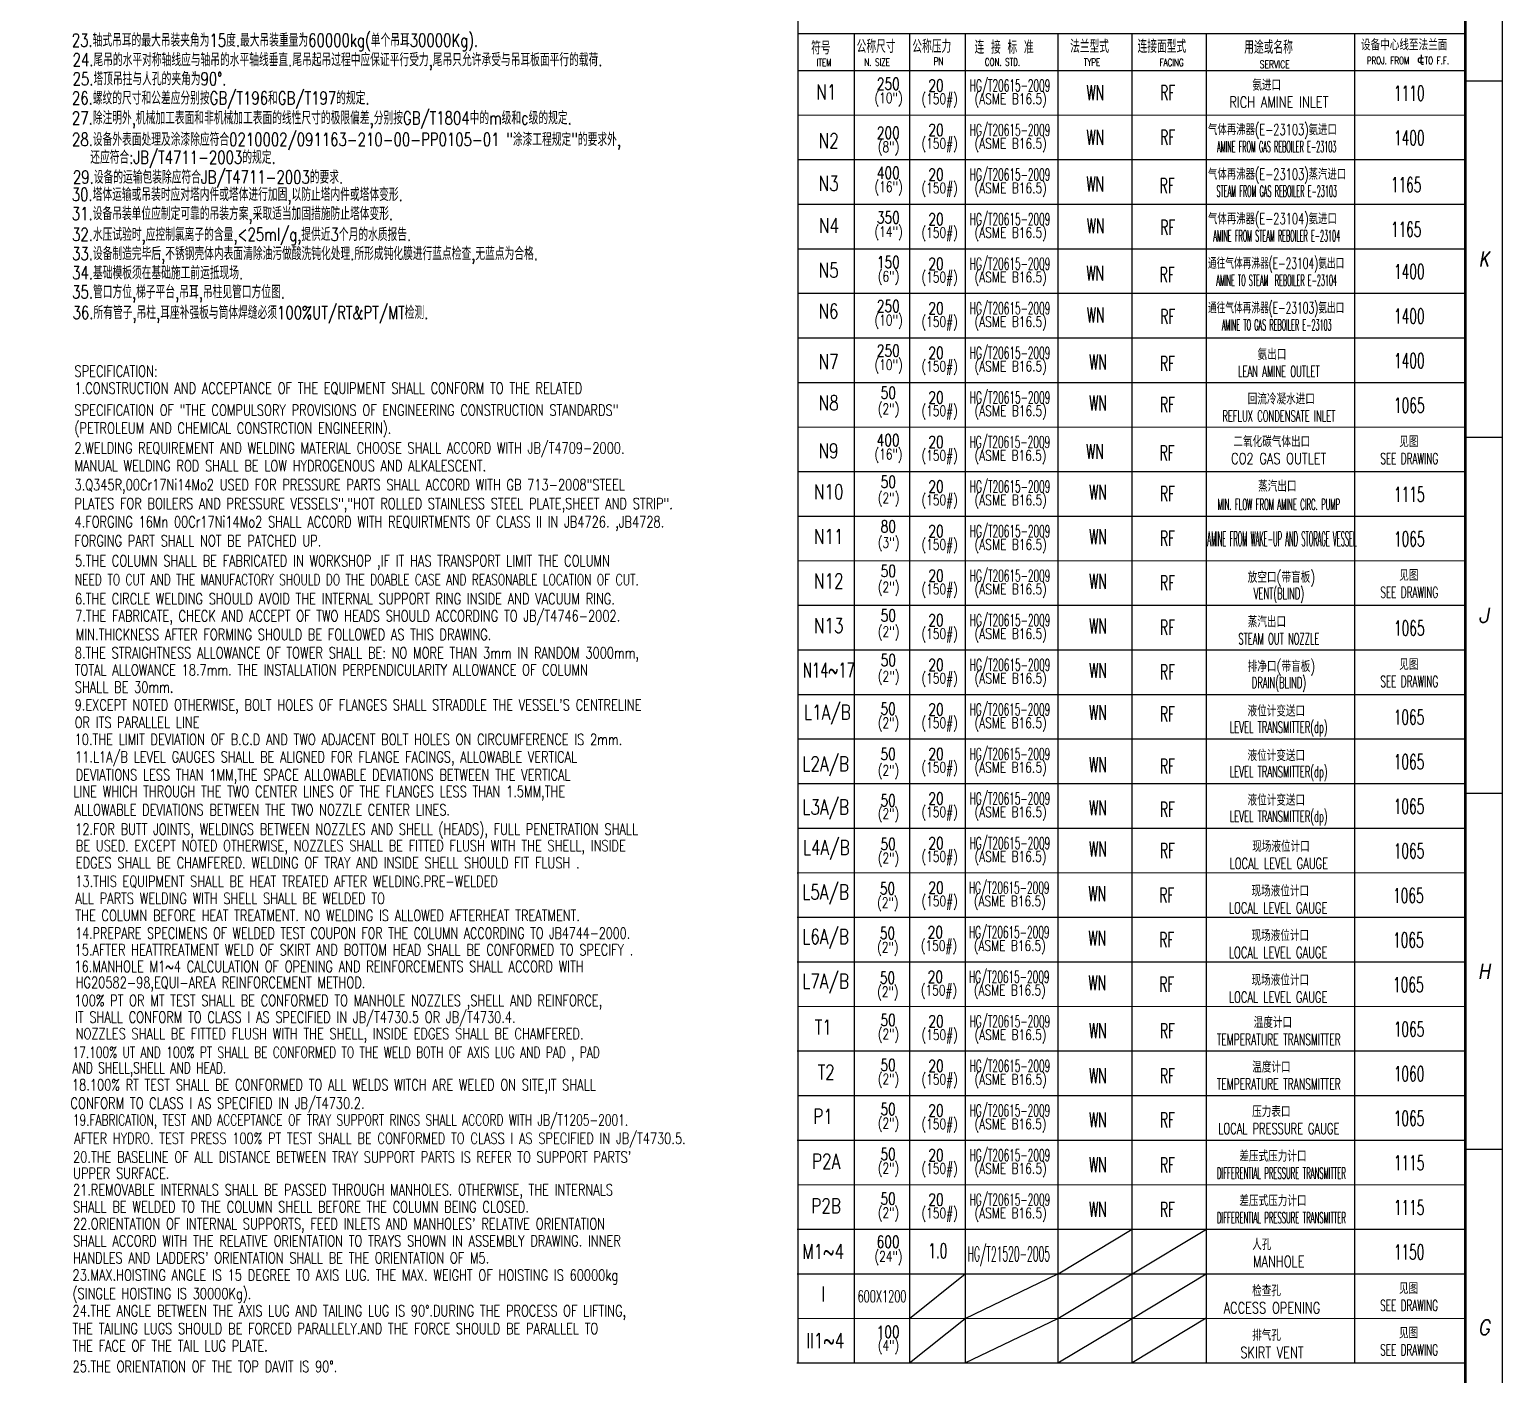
# Model space of a CAD drawing. Extents: x 45567 to 121349, y -17555 to 19241.
# Drawn here: x 46015.7 to 46412.9, y 10548.6 to 10911.2 of the extents above; entities that cross this region are included whole.
import ezdxf
from ezdxf.enums import TextEntityAlignment as Align

# ---------------------------------------------------------------- set-up
doc = ezdxf.new("R2010")
doc.units = 0
doc.header["$LTSCALE"] = 30
doc.header["$MEASUREMENT"] = 0
for name, color, linetype in [('1', 2, 'CONTINUOUS'), ('2', 1, 'CONTINUOUS'), ('L100_9', 2, 'CONTINUOUS')]:
    doc.layers.add(name, color=color, linetype=linetype)
doc.styles.add('HZ', font='simplex.shx', dxfattribs={"width": 0.75, "bigfont": 'SBTXT.shx'})
doc.styles.get("Standard").update_dxf_attribs({"font": 'simplex', "width": 0.75, "bigfont": 'SBTXT'})

msp = doc.modelspace()

# ---------------------------------------------------------------- linework, layer by layer
at = {"layer": '1'}
for p, q in [((46293.113375, 10551.733495), (46293.113375, 10910.150599)), ((46390.997654, 10902.068936), (46391.065099, 10904.321744)), ((46390.169409, 10902.99759), (46390.169409, 10902.874636)), ((46391.60599, 10903.49759), (46390.669409, 10903.49759)), ((46390.669409, 10902.374636), (46391.63449, 10902.374636)), ((46391.197654, 10901.868936), (46391.647325, 10901.868936)), ((46222.889385, 10888.131275), (46402.930849, 10888.150579)), ((46222.889385, 10876.1168), (46402.930849, 10876.136103)), ((46222.889385, 10864.102324), (46402.930849, 10864.121628)), ((46222.889385, 10852.087849), (46402.930849, 10852.107153)), ((46222.894537, 10840.073374), (46402.936002, 10840.092678)), ((46222.895826, 10828.058899), (46402.93729, 10828.078203)), ((46222.897114, 10816.044424), (46402.938578, 10816.063727)), ((46222.898402, 10804.029948), (46402.939866, 10804.049252)), ((46222.89969, 10792.015473), (46402.941154, 10792.034777)), ((46222.900978, 10780.000998), (46402.942442, 10780.020302)), ((46222.902266, 10767.986523), (46402.943731, 10768.005827)), ((46222.903555, 10755.972048), (46402.945019, 10755.991351)), ((46222.904843, 10743.957572), (46402.946307, 10743.976876)), ((46222.906131, 10731.943097), (46402.947595, 10731.962401)), ((46222.907419, 10719.928622), (46402.948883, 10719.947926)), ((46222.908707, 10707.914147), (46402.950172, 10707.933451)), ((46222.909996, 10695.899672), (46402.95146, 10695.918975)), ((46222.727348, 10683.885177), (46402.768812, 10683.90448)), ((46222.728636, 10671.870701), (46402.7701, 10671.890005)), ((46222.729924, 10659.856226), (46402.771388, 10659.87553)), ((46222.906184, 10647.84177), (46402.947648, 10647.861074)), ((46222.723536, 10635.827275), (46402.765, 10635.846579)), ((46222.90876, 10623.812819), (46402.950225, 10623.832123)), ((46222.726113, 10611.798324), (46402.767577, 10611.817628)), ((46222.911337, 10599.783869), (46402.952801, 10599.803173)), ((46222.726113, 10587.769374), (46402.767577, 10587.788678)), ((46293.106987, 10575.762445), (46313.106987, 10587.779064)), ((46313.106987, 10575.764589), (46333.106987, 10587.781209)), ((46222.727401, 10575.754899), (46402.768865, 10575.774202)), ((46253.062733, 10563.743676), (46268.062733, 10575.759759)), ((46268.062733, 10563.745284), (46293.062733, 10575.76244)), ((46293.062733, 10563.747964), (46313.062733, 10575.764584)), ((46313.062733, 10563.750109), (46333.062733, 10575.766729)), ((46222.858065, 10563.740437), (46402.899529, 10563.759741)), ((46253.062733, 10551.7292), (46268.062733, 10563.745284)), ((46268.062733, 10551.730809), (46293.062733, 10563.747964)), ((46293.062733, 10551.733489), (46313.062733, 10563.750109)), ((46333.062733, 10563.752253), (46313.062733, 10551.735634)), ((46222.675417, 10551.725942), (46402.716881, 10551.745246))]:
    msp.add_line(p, q, dxfattribs=at)
for centre, radius, start, end in [((46390.669409, 10902.99759), 0.5, 90, 180), ((46390.669409, 10902.874636), 0.5, 180, 270), ((46391.197654, 10902.068936), 0.2, 180, 270)]:
    msp.add_arc(centre, radius, start, end, dxfattribs=at)
at = {"layer": '2'}
for p, q in [((46222.952962, 11090.317855), (46222.952962, 10551.725972)), ((46222.889395, 10910.150599), (46402.930849, 10910.150599))]:
    msp.add_line(p, q, dxfattribs=at)
at = {"layer": '2', "color": 2}
for p, q in [((46238.113375, 10910.150599), (46238.113375, 10551.727598)), ((46253.113375, 10551.729206), (46253.113375, 10910.150599)), ((46268.113375, 10551.730814), (46268.113375, 10910.150599)), ((46293.113375, 10884.150599), (46293.113375, 10910.150599)), ((46313.113375, 10551.735639), (46313.113375, 10910.150599)), ((46333.113375, 10551.737783), (46333.113375, 10910.150599)), ((46373.113375, 10551.742072), (46373.113375, 10910.150599)), ((46222.889395, 10900.150599), (46402.930849, 10900.150599))]:
    msp.add_line(p, q, dxfattribs=at)
at = {"layer": 'L100_9', "color": 2}
for points in [[(45571.945072, 11115.317855), (45571.945072, 9926.317855), (46412.945072, 9926.317855), (46412.945072, 11115.317855), (45571.945072, 11115.317855)], [(46402.945072, 10897.317855), (46412.945072, 10897.317855)], [(46402.945072, 10801.317855), (46412.945072, 10801.317855)], [(46402.945072, 10705.317855), (46412.945072, 10705.317855)], [(46402.945072, 10609.317855), (46412.945072, 10609.317855)]]:
    msp.add_lwpolyline(points, dxfattribs=at)
at = {"layer": 'L100_9', "color": 2, "const_width": 0.7}
msp.add_lwpolyline([(45581.945072, 11090.317855), (45581.945072, 9936.317855), (46402.945072, 9936.317855), (46402.945072, 11090.317855), (45581.945072, 11090.317855)], dxfattribs=at)

# ---------------------------------------------------------------- texts
at = {"layer": '1', "style": 'HZ'}
for s, height, width, p in [('23.轴式吊耳的最大吊装夹角为15度.最大吊装重量为60000kg(单个吊耳30000Kg).', 3.5, 0.75, (46027.132949, 10906.561343)), ('符号', 3.5, 0.75, (46226.510338, 10904.484217)), ('公称尺寸', 3.5, 0.75, (46238.776673, 10904.890356)), ('公称压力', 3.5, 0.75, (46253.776673, 10904.890356)), ('连 接 标 准', 3.5, 0.75, (46270.600937, 10904.649874)), ('法兰型式', 3.5, 0.75, (46296.330068, 10904.889661)), ('连接面型式', 3.5, 0.75, (46314.513267, 10904.899431)), ('用途或名称', 3.5, 0.75, (46343.292037, 10904.671382)), ('设备中心线至法兰面', 3, 0.75, (46374.777084, 10905.568819)), ('24.尾吊的水平对称轴线应与轴吊的水平轴线垂直.尾吊起吊过程中应保证平行受力,尾吊只允许承受与吊耳板面平行的载荷.', 3.5, 0.75, (46027.360289, 10901.279986)), ('PROJ. FROM   TO F.F.', 2, 0.7, (46376.337264, 10901.807723)), ('25.塔顶吊拄与人孔的夹角为90%%D.', 3.5, 0.75, (46027.360289, 10896.145362)), ('ITEM', 2, 0.7, (46227.98507, 10901.288053)), ('N. SIZE', 2, 0.7, (46240.865969, 10901.360079)), ('PN', 2, 0.7, (46259.548899, 10901.622841)), (' CON. STD.', 2, 0.7, (46272.39797, 10901.432104)), ('TYPE', 2, 0.7, (46300.047826, 10901.385217)), ('FACING', 2, 0.7, (46320.463963, 10901.331951)), ('SERVICE', 2, 0.75, (46347.467411, 10900.808579)), ('20', 3.2088, 0.75, (46258.123251, 10894.507671)), ('HG/T20615-2009', 3.2088, 0.55, (46269.294947, 10894.508868)), ('WN', 4.011, 0.6, (46300.741046, 10892.145645)), ('RF', 4.011, 0.6, (46320.616913, 10892.145652)), ('1110', 4.011, 0.6, (46383.660243, 10892.001106)), ('26.螺纹的尺寸和公差应分别按GB/T196和GB/T197的规定.', 3.5, 0.75, (46027.183848, 10890.961846)), ('(150#)', 2.8077, 0.75, (46256.240778, 10891.093045)), ('(ASME B16.5)', 2.8077, 0.75, (46270.572467, 10891.094582)), ('27.除注明外,机械加工表面和非机械加工表面的线性尺寸的极限偏差,分别按GB/T1804中的m级和c级的规定.', 3.5, 0.75, (46027.183848, 10885.602471)), ('28.设备外表面处理及涂漆除应符合0210002/091163-210-00-PP0105-01 "涂漆工程规定"的要求外,', 3.5, 0.75, (46027.195407, 10879.801673)), ('20', 3.2088, 0.75, (46258.124539, 10882.493195)), ('HG/T20615-2009', 3.2088, 0.55, (46269.296235, 10882.494393)), ('WN', 4.011, 0.6, (46300.742334, 10880.13117)), ('RF', 4.011, 0.6, (46320.618201, 10880.131176)), ('1400', 4.011, 0.6, (46383.661531, 10879.986631)), ('(150#)', 2.8077, 0.75, (46256.242066, 10879.07857)), ('(ASME B16.5)', 2.8077, 0.75, (46270.573755, 10879.080106)), ('还应符合:JB/T4711-2003的规定.', 3.5, 0.75, (46032.133658, 10874.990923)), ('29.设备的运输包装除应符合JB/T4711-2003的要求.', 3.5, 0.75, (46027.45634, 10869.641763)), ('20', 3.2088, 0.75, (46258.125827, 10870.47872)), ('HG/T20615-2009', 3.2088, 0.55, (46269.297524, 10870.479918)), ('30.塔体运输或吊装时应对塔内件或塔体进行加固,以防止塔内件或塔体变形.', 3.5, 0.75, (46027.143291, 10864.967643)), ('(150#)', 2.8077, 0.75, (46256.243354, 10867.064095)), ('(ASME B16.5)', 2.8077, 0.75, (46270.575043, 10867.065631)), ('WN', 4.011, 0.6, (46300.697611, 10867.528176)), ('RF', 4.011, 0.6, (46320.519398, 10867.116102)), ('1165', 4.011, 0.6, (46382.818754, 10867.336379)), ('31.设备吊装单位应制定可靠的吊装方案,采取适当加固措施防止塔体变形.', 3.5, 0.75, (46027.161214, 10859.803685)), ('20', 3.2088, 0.75, (46258.127115, 10858.464245)), ('HG/T20615-2009', 3.2088, 0.55, (46269.298812, 10858.465443)), ('WN', 4.011, 0.6, (46300.810639, 10856.252858)), ('32.水压试验时,应控制氯离子的含量,<25ml/g,提供近3个月的水质报告.', 3.5, 0.75, (46027.201283, 10854.186132)), ('(150#)', 2.8077, 0.75, (46256.244643, 10855.049619)), ('(ASME B16.5)', 2.8077, 0.75, (46270.576332, 10855.051156)), ('RF', 4.011, 0.6, (46320.632426, 10855.840783)), ('1165', 4.011, 0.6, (46382.818754, 10855.321904)), ('33.设备制造完毕后,不锈钢壳体内表面清除油污做酸洗钝化处理.所形成钝化膜进行蓝点检查,无蓝点为合格.', 3.5, 0.75, (46027.219206, 10849.022174)), ('20', 3.2088, 0.75, (46258.123251, 10846.449769)), ('HG/T20615-2009', 3.2088, 0.55, (46269.294947, 10846.450967)), ('34.基础模板须在基础施工前运抵现场.', 3.5, 0.75, (46027.237128, 10843.858216)), ('(150#)', 2.8077, 0.75, (46256.240778, 10843.035144)), ('(ASME B16.5)', 2.8077, 0.75, (46270.572467, 10843.03668)), ('WN', 4.011, 0.6, (46300.697611, 10843.499226)), ('RF', 4.011, 0.6, (46320.519398, 10843.087151)), ('1400', 4.011, 0.6, (46383.661531, 10843.943205)), ('35.管口方位,梯子平台,吊耳,吊柱见管口方位图.', 3.5, 0.75, (46027.237128, 10838.694259)), ('36.所有管子,吊柱,耳座补强板与筒体焊缝必须100%UT/RT&PT/MT检测.', 3.5, 0.75, (46027.362489, 10833.138131)), ('20', 3.2088, 0.75, (46258.124539, 10834.435294)), ('HG/T20615-2009', 3.2088, 0.55, (46269.294947, 10834.436492)), ('WN', 4.011, 0.6, (46300.810639, 10832.223907)), ('(150#)', 2.8077, 0.75, (46256.242066, 10831.020668)), ('(ASME B16.5)', 2.8077, 0.75, (46270.572467, 10831.022205)), ('RF', 4.011, 0.6, (46320.632426, 10831.811833)), ('1400', 4.011, 0.6, (46383.661531, 10831.928729)), ('20', 3.2088, 0.75, (46258.125827, 10822.420819)), ('HG/T20615-2009', 3.2088, 0.55, (46269.294947, 10822.422016)), ('SPECIFICATION:', 3, 0.75, (46027.87684, 10817.595114)), ('(150#)', 2.8077, 0.75, (46256.243354, 10819.006193)), ('(ASME B16.5)', 2.8077, 0.75, (46270.572467, 10819.00773)), ('WN', 4.011, 0.6, (46301.471031, 10819.546978)), ('RF', 4.011, 0.6, (46320.602049, 10819.134339)), ('1400', 4.011, 0.6, (46383.667972, 10819.914255)), ('1.CONSTRUCTION AND ACCEPTANCE OF THE EQUIPMENT SHALL CONFORM TO THE RELATED', 3, 0.75, (46027.87684, 10813.001364)), ('20', 3.2088, 0.75, (46258.127115, 10810.406344)), ('HG/T20615-2009', 3.2088, 0.55, (46269.303965, 10810.407542)), ('WN', 4.011, 0.6, (46301.471031, 10808.483202)), ('SPECIFICATION OF "THE COMPULSORY PROVISIONS OF ENGINEERING CONSTRUCTION STANDARDS"', 3, 0.75, (46027.87684, 10807.109442)), ('(150#)', 2.8077, 0.75, (46256.244643, 10806.991718)), ('(ASME B16.5)', 2.8077, 0.75, (46270.581484, 10806.993255)), ('RF', 4.011, 0.6, (46320.602049, 10808.070564)), ('1065', 4.011, 0.6, (46383.660243, 10807.899779)), ('(PETROLEUM AND CHEMICAL CONSTRCTION ENGINEERIN).', 3, 0.75, (46027.87684, 10802.256024)), ('2.WELDING REQUIREMENT AND WELDING MATERIAL CHOOSE SHALL ACCORD WITH JB/T4709-2000.', 3, 0.75, (46027.87684, 10796.883439)), ('20', 3.2088, 0.75, (46258.123251, 10798.391868)), ('HG/T20615-2009', 3.2088, 0.55, (46269.242964, 10798.39306)), ('(150#)', 2.8077, 0.75, (46256.240778, 10794.977242)), ('(ASME B16.5)', 2.8077, 0.75, (46270.520483, 10794.978773)), ('WN', 4.011, 0.6, (46300.643051, 10795.441318)), ('RF', 4.011, 0.6, (46320.464838, 10795.029244)), ('MANUAL WELDING ROD SHALL BE LOW HYDROGENOUS AND ALKALESCENT.', 3, 0.75, (46027.87684, 10792.089183)), ('3.Q345R,00Cr17Ni14Mo2 USED FOR PRESSURE PARTS SHALL ACCORD WITH GB 713-2008"STEEL ', 3, 0.75, (46027.87684, 10786.976267)), ('20', 3.2088, 0.75, (46258.124539, 10786.377393)), ('HG/T20615-2009', 3.2088, 0.55, (46269.306541, 10786.378591)), ('WN', 4.011, 0.6, (46301.473607, 10784.454252)), ('PLATES FOR BOILERS AND PRESSURE VESSELS","HOT ROLLED STAINLESS STEEL PLATE,SHEET AND STRIP".', 3, 0.75, (46027.87684, 10781.893018)), ('(150#)', 2.8077, 0.75, (46256.242066, 10782.962767)), ('(ASME B16.5)', 2.8077, 0.75, (46270.584061, 10782.964305)), ('RF', 4.011, 0.6, (46320.604625, 10784.041613)), ('1115', 4.011, 0.6, (46383.662819, 10783.870828)), ('4.FORGING 16Mn 00Cr17Ni14Mo2 SHALL ACCORD WITH REQUIRTMENTS OF CLASS II IN JB4726. ,JB4728. ', 3, 0.75, (46027.87684, 10776.970089)), ('20', 3.2088, 0.75, (46258.125827, 10774.362917)), ('HG/T20615-2009', 3.2088, 0.55, (46269.307829, 10774.364116)), ('FORGING PART SHALL NOT BE PATCHED UP.', 3, 0.75, (46027.87684, 10771.857172)), ('(150#)', 2.8077, 0.75, (46256.243354, 10770.948292)), ('(ASME B16.5)', 2.8077, 0.75, (46270.585349, 10770.94983)), ('WN', 4.011, 0.6, (46301.474895, 10772.439777)), ('RF', 4.011, 0.6, (46320.605913, 10772.027138)), ('1065', 4.011, 0.6, (46383.664107, 10771.856353)), ('5.THE COLUMN SHALL BE FABRICATED IN WORKSHOP ,IF IT HAS TRANSPORT LIMIT THE COLUMN ', 3, 0.75, (46027.99687, 10766.460162)), ('20', 3.2088, 0.75, (46258.127115, 10762.348442)), ('HG/T20615-2009', 3.2088, 0.55, (46269.309117, 10762.349641)), ('NEED TO CUT AND THE MANUFACTORY SHOULD DO THE DOABLE CASE AND REASONABLE LOCATION OF CUT.', 3, 0.7, (46027.99687, 10761.376742)), ('(150#)', 2.8077, 0.75, (46256.244643, 10758.933817)), ('(ASME B16.5)', 2.8077, 0.75, (46270.586637, 10758.935354)), ('WN', 4.011, 0.6, (46301.476183, 10760.425302)), ('RF', 4.011, 0.6, (46320.607202, 10760.012663)), ('6.THE CIRCLE WELDING SHOULD AVOID THE INTERNAL SUPPORT RING INSIDE AND VACUUM RING.', 3, 0.75, (46027.99687, 10756.23233)), ('7.THE FABRICATE, CHECK AND ACCEPT OF TWO HEADS SHOULD ACCORDING TO JB/T4746-2002.', 3, 0.75, (46028.065516, 10751.61452)), ('20', 3.2088, 0.75, (46258.123251, 10750.333966)), ('HG/T20615-2009', 3.2088, 0.55, (46269.310405, 10750.335166)), ('MIN.THICKNESS AFTER FORMING SHOULD BE FOLLOWED AS THIS DRAWING.', 3, 0.75, (46028.217795, 10746.600687)), ('(150#)', 2.8077, 0.75, (46256.240778, 10746.919341)), ('(ASME B16.5)', 2.8077, 0.75, (46270.587925, 10746.920879)), ('WN', 4.011, 0.6, (46301.477472, 10748.410826)), ('RF', 4.011, 0.6, (46320.60849, 10747.998188)), ('1065', 4.011, 0.6, (46383.666684, 10747.827403)), ('8.THE STRAIGHTNESS ALLOWANCE OF TOWER SHALL BE: NO MORE THAN 3mm IN RANDOM 3000mm,', 3, 0.75, (46027.941422, 10741.646407)), ('20', 3.2088, 0.75, (46258.124539, 10738.319491)), ('HG/T20615-2009', 3.2088, 0.55, (46269.311694, 10738.320691)), ('TOTAL ALLOWANCE 18.7mm. THE INSTALLATION PERPENDICULARITY ALLOWANCE OF COLUMN', 3, 0.75, (46027.941422, 10737.052657)), ('(150#)', 2.8077, 0.75, (46256.242066, 10734.904866)), ('(ASME B16.5)', 2.8077, 0.75, (46270.589213, 10734.906404)), ('WN', 4.011, 0.6, (46301.47876, 10736.396351)), ('RF', 4.011, 0.6, (46320.609778, 10735.983712)), ('SHALL BE 30mm.', 3, 0.75, (46027.941422, 10732.416009)), ("9.EXCEPT NOTED OTHERWISE, BOLT HOLES OF FLANGES SHALL STRADDLE THE VESSEL'S CENTRELINE", 3, 0.75, (46027.904882, 10727.606798)), ('20', 3.2088, 0.75, (46258.125827, 10726.305016)), ('HG/T20615-2009', 3.2088, 0.55, (46269.258422, 10726.30621)), ('WN', 4.011, 0.6, (46301.4242, 10725.056047)), ('OR ITS PARALLEL LINE', 3, 0.75, (46027.904882, 10722.911602)), ('(150#)', 2.8077, 0.75, (46256.243354, 10722.89039)), ('(ASME B16.5)', 2.8077, 0.75, (46270.535941, 10722.891923)), ('RF', 4.011, 0.6, (46320.555218, 10724.643408)), ('1065', 4.011, 0.6, (46383.613412, 10723.798446)), ('10.THE LIMIT DEVIATION OF B.C.D AND TWO ADJACENT BOLT HOLES ON CIRCUMFERENCE IS 2mm.', 3, 0.75, (46027.929525, 10718.317263)), ('11.L1A/B LEVEL GAUGES SHALL BE ALIGNED FOR FLANGE FACINGS, ALLOWABLE VERTICAL', 3, 0.75, (46028.027063, 10713.593985)), ('20', 3.2088, 0.75, (46258.127115, 10714.290541)), ('HG/T20615-2009', 3.2088, 0.55, (46269.25971, 10714.291734)), ('(150#)', 2.8077, 0.75, (46256.244643, 10710.875915)), ('(ASME B16.5)', 2.8077, 0.75, (46270.53723, 10710.877448)), ('WN', 4.011, 0.6, (46301.4242, 10711.020371)), ('RF', 4.011, 0.6, (46320.555218, 10710.607732)), ('1065', 4.011, 0.6, (46383.6147, 10711.783971)), ('DEVIATIONS LESS THAN 1MM,THE SPACE ALLOWABLE DEVIATIONS BETWEEN THE VERTICAL', 3, 0.75, (46028.187615, 10708.774955)), (' LINE WHICH THROUGH THE TWO CENTER LINES OF THE FLANGES LESS THAN 1.5MM,THE ', 3, 0.75, (46026.038086, 10704.283384)), ('20', 3.2088, 0.75, (46258.133556, 10702.276066)), ('HG/T20615-2009', 3.2088, 0.55, (46269.260998, 10702.277259)), ('ALLOWABLE DEVIATIONS BETWEEN THE TWO NOZZLE CENTER LINES.', 3, 0.75, (46027.882275, 10699.333098)), ('(150#)', 2.8077, 0.75, (46256.251083, 10698.861441)), ('(ASME B16.5)', 2.8077, 0.75, (46270.538518, 10698.862972)), ('WN', 4.011, 0.6, (46301.4242, 10699.356281)), ('RF', 4.011, 0.6, (46320.555218, 10698.943642)), ('1065', 4.011, 0.6, (46383.615988, 10699.769496)), ('12.FOR BUTT JOINTS, WELDINGS BETWEEN NOZZLES AND SHELL (HEADS), FULL PENETRATION SHALL ', 3, 0.75, (46028.053293, 10694.13083)), ('20', 3.2088, 0.75, (46258.129692, 10690.26159)), ('HG/T20615-2009', 3.2088, 0.55, (46269.248116, 10690.262782)), ('BE USED. EXCEPT NOTED OTHERWISE, NOZZLES SHALL BE FITTED FLUSH WITH THE SHELL, INSIDE ', 3, 0.75, (46028.223309, 10689.666648)), ('(150#)', 2.8077, 0.75, (46256.247219, 10686.846965)), ('(ASME B16.5)', 2.8077, 0.75, (46270.525636, 10686.848496)), ('WN', 4.011, 0.6, (46301.4242, 10688.24459)), ('RF', 4.011, 0.6, (46320.555218, 10687.831952)), ('1065', 4.011, 0.6, (46383.613412, 10687.75502)), ('EDGES SHALL BE CHAMFERED. WELDING OF TRAY AND INSIDE SHELL SHOULD FIT FLUSH .', 3, 0.75, (46028.223309, 10685.072898)), ('13.THIS EQUIPMENT SHALL BE HEAT TREATED AFTER WELDING.PRE-WELDED ', 3, 0.75, (46028.096843, 10680.060761)), ('20', 3.2088, 0.75, (46258.13098, 10678.247115)), ('HG/T20615-2009', 3.2088, 0.55, (46269.068045, 10678.248288)), ('ALL PARTS WELDING WITH SHELL SHALL BE WELDED TO ', 3, 0.75, (46028.096843, 10675.467011)), ('(150#)', 2.8077, 0.75, (46256.248507, 10674.83249)), ('(ASME B16.5)', 2.8077, 0.75, (46270.345565, 10674.834001)), ('WN', 4.011, 0.6, (46301.244128, 10676.230096)), ('RF', 4.011, 0.6, (46320.375147, 10675.817457)), ('1065', 4.011, 0.6, (46383.43334, 10675.740525)), ('THE COLUMN BEFORE HEAT TREATMENT. NO WELDING IS ALLOWED AFTERHEAT TREATMENT.', 3, 0.75, (46028.096843, 10670.873261)), ('20', 3.2088, 0.75, (46257.948332, 10666.23262)), ('HG/T20615-2009', 3.2088, 0.55, (46269.066757, 10666.233812)), ('14.PREPARE SPECIMENS OF WELDED TEST COUPON FOR THE COLUMN ACCORDING TO JB4744-2000.', 3, 0.73, (46028.088862, 10666.090967)), ('(150#)', 2.8077, 0.75, (46256.065859, 10662.817995)), ('(ASME B16.5)', 2.8077, 0.75, (46270.344276, 10662.819526)), ('WN', 4.011, 0.6, (46301.24284, 10664.21562)), ('RF', 4.011, 0.6, (46320.373858, 10663.802981)), ('1065', 4.011, 0.6, (46383.432052, 10663.72605)), ('15.AFTER HEATTREATMENT WELD OF SKIRT AND BOTTOM HEAD SHALL BE CONFORMED TO SPECIFY .', 3, 0.75, (46027.925822, 10661.597889)), ('16.MANHOLE M1~4 CALCULATION OF OPENING AND REINFORCEMENTS SHALL ACCORD WITH ', 3, 0.75, (46027.851061, 10657.109052)), ('20', 3.2088, 0.75, (46257.94962, 10654.218145)), ('HG/T20615-2009', 3.2088, 0.55, (46269.068045, 10654.219337)), ('HG20582-98,EQUI-AREA REINFORCEMENT METHOD.', 3, 0.75, (46028.191094, 10652.774437)), ('(150#)', 2.8077, 0.75, (46256.067147, 10650.803519)), ('(ASME B16.5)', 2.8077, 0.75, (46270.345565, 10650.80505)), ('WN', 4.011, 0.6, (46301.244128, 10652.201145)), ('RF', 4.011, 0.6, (46320.375147, 10651.788506)), ('1065', 4.011, 0.6, (46383.43334, 10651.711575)), ('100% PT OR MT TEST SHALL BE CONFORMED TO MANHOLE NOZZLES ,SHELL AND REINFORCE,', 3, 0.75, (46027.851061, 10647.921552)), ('IT SHALL CONFORM TO CLASS I AS SPECIFIED IN JB/T4730.5 OR JB/T4730.4.', 3, 0.75, (46028.021078, 10643.45737)), ('HG/T20615-2009', 3.2088, 0.55, (46269.243017, 10642.204881)), ('NOZZLES SHALL BE FITTED FLUSH WITH THE SHELL, INSIDE EDGES SHALL BE CHAMFERED. ', 3, 0.75, (46028.191094, 10638.993187)), ('(150#)', 2.8077, 0.75, (46256.243407, 10638.789063)), ('20', 3.2088, 0.75, (46258.12588, 10642.203689)), ('(ASME B16.5)', 2.8077, 0.75, (46270.520536, 10638.790594)), ('WN', 4.011, 0.6, (46301.417812, 10639.294045)), ('RF', 4.011, 0.6, (46320.54883, 10639.246164)), ('1065', 4.011, 0.6, (46383.62377, 10639.69712)), ('17.100% UT AND 100% PT SHALL BE CONFORMED TO THE WELD BOTH OF AXIS LUG AND PAD , PAD ', 3, 0.7, (46027.341349, 10633.954993)), ('HG/T20615-2009', 3.2088, 0.55, (46269.259763, 10630.190407)), ('AND SHELL,SHELL AND HEAD.', 3, 0.7, (46027.341349, 10629.753892)), ('(150#)', 2.8077, 0.75, (46256.244696, 10626.774588)), ('20', 3.2088, 0.75, (46258.127168, 10630.189213)), ('(ASME B16.5)', 2.8077, 0.75, (46270.537283, 10626.77612)), ('WN', 4.011, 0.6, (46301.417812, 10627.174694)), ('RF', 4.011, 0.6, (46320.54883, 10627.126814)), ('1060', 4.011, 0.6, (46383.625058, 10627.682645)), ('18.100% RT TEST SHALL BE CONFORMED TO ALL WELDS WITCH ARE WELED ON SITE,IT SHALL ', 3, 0.75, (46027.17912, 10625.195756)), (' CONFORM TO CLASS I AS SPECIFIED IN JB/T4730.2. ', 3, 0.75, (46025.25912, 10620.244345)), ('HG/T20615-2009', 3.2088, 0.55, (46269.243017, 10618.17593)), ('19.FABRICATION, TEST AND ACCEPTANCE OF TRAY SUPPORT RINGS SHALL ACCORD WITH JB/T1205-2001.', 3, 0.7, (46027.392248, 10615.723613)), ('(150#)', 2.8077, 0.75, (46256.233102, 10614.760111)), ('20', 3.2088, 0.75, (46258.115575, 10618.174737)), ('(ASME B16.5)', 2.8077, 0.75, (46270.520536, 10614.761643)), ('WN', 4.011, 0.6, (46301.417812, 10615.265094)), ('RF', 4.011, 0.6, (46320.54883, 10615.217214)), ('1065', 4.011, 0.6, (46383.62377, 10615.668169)), ('AFTER HYDRO. TEST PRESS 100% PT TEST SHALL BE CONFORMED TO CLASS I AS SPECIFIED IN JB/T4730.5.', 3, 0.75, (46027.786233, 10610.772202)), ('HG/T20615-2009', 3.2088, 0.55, (46269.259763, 10606.161456)), ("20.THE BASELINE OF ALL DISTANCE BETWEEN TRAY SUPPORT PARTS IS REFER TO SUPPORT PARTS'", 3, 0.75, (46027.493668, 10605.736631)), ('(150#)', 2.8077, 0.75, (46256.23439, 10602.745636)), ('20', 3.2088, 0.75, (46258.116863, 10606.160262)), ('(ASME B16.5)', 2.8077, 0.75, (46270.537283, 10602.74717)), ('WN', 4.011, 0.6, (46301.417812, 10603.145744)), ('RF', 4.011, 0.6, (46320.54883, 10603.097863)), ('1115', 4.011, 0.6, (46383.625058, 10603.653694)), ('UPPER SURFACE.', 3, 0.75, (46027.493668, 10601.350533)), ('21.REMOVABLE INTERNALS SHALL BE PASSED THROUGH MANHOLES. OTHERWISE, THE INTERNALS', 3, 0.75, (46027.462033, 10596.905999)), ('HG/T20615-2009', 3.2088, 0.55, (46269.259763, 10594.146981)), ('SHALL BE WELDED TO THE COLUMN SHELL BEFORE THE COLUMN BEING CLOSED.', 3, 0.75, (46027.462033, 10592.312249)), ('(150#)', 2.8077, 0.75, (46256.235678, 10590.731161)), ('20', 3.2088, 0.75, (46258.118151, 10594.145786)), ('(ASME B16.5)', 2.8077, 0.75, (46270.537283, 10590.732694)), ('WN', 4.011, 0.6, (46301.417812, 10591.131268)), ('RF', 4.011, 0.6, (46320.54883, 10591.083388)), ('1115', 4.011, 0.6, (46383.625058, 10591.639219)), ("22.ORIENTATION OF INTERNAL SUPPORTS, FEED INLETS AND MANHOLES' RELATIVE ORIENTATION ", 3, 0.75, (46027.462033, 10587.718499)), ('SHALL ACCORD WITH THE RELATIVE ORIENTATION TO TRAYS SHOWN IN ASSEMBLY DRAWING. INNER', 3, 0.75, (46027.462033, 10583.124749)), ('1.0', 4.011, 0.6, (46258.07132, 10579.931306)), ('HG/T21520-2005', 4.011, 0.45, (46268.729107, 10579.113288)), ('1150', 4.011, 0.6, (46383.625058, 10579.624743)), ("HANDLES AND LADDERS' ORIENTATION SHALL BE THE ORIENTATION OF M5.", 3, 0.75, (46027.462033, 10578.530999)), ('23.MAX.HOISTING ANGLE IS 15 DEGREE TO AXIS LUG. THE MAX. WEIGHT OF HOISTING IS 60000kg', 3, 0.75, (46027.3359, 10573.915625)), ('(SINGLE HOISTING IS 30000Kg).', 3, 0.75, (46027.348162, 10568.921424)), ('24.THE ANGLE BETWEEN THE AXIS LUG AND TAILING LUG IS 90%%D.DURING THE PROCESS OF LIFTING,', 3, 0.75, (46027.348162, 10564.282345)), ('THE TAILING LUGS SHOULD BE FORCED PARALLELY.AND THE FORCE SHOULD BE PARALLEL TO', 3, 0.75, (46027.348162, 10559.479758)), ('THE FACE OF THE TAIL LUG PLATE.', 3, 0.75, (46027.348162, 10554.840679)), ('25.THE ORIENTATION OF THE TOP DAVIT IS 90%%D.', 3, 0.75, (46027.360488, 10549.270257))]:
    msp.add_text(s, height=height, dxfattribs=dict(at, width=width)).set_placement(p)
for s, height, width, p in [('N1', 4, 0.75, (46230.604385, 10892.353137)), ('250', 3.2088, 0.75, (46247.316402, 10894.931581)), ('(10")', 2.8077, 0.75, (46247.400525, 10891.341726)), ('200', 3.2088, 0.75, (46247.320266, 10881.761382)), ('N2', 4, 0.75, (46231.248651, 10879.214227)), ('(8")', 2.8077, 0.75, (46247.40439, 10878.171528)), ('400', 3.2088, 0.75, (46247.320266, 10870.976415)), ('N3', 4, 0.75, (46231.249884, 10867.708346)), ('(16")', 2.8077, 0.75, (46247.40439, 10867.386561)), ('N4', 4, 0.75, (46231.322532, 10856.341073)), ('350', 3.2088, 0.75, (46247.320266, 10858.888155)), ('(14")', 2.8077, 0.75, (46247.40439, 10855.2983)), ('N5', 4, 0.75, (46231.252395, 10844.296281)), ('150', 3.2088, 0.75, (46247.320266, 10846.84342)), ('(6")', 2.8077, 0.75, (46247.40439, 10843.253565)), ('N6', 4, 0.75, (46231.182147, 10833.281529)), ('250', 3.2088, 0.75, (46247.320266, 10835.022004)), ('(10")', 2.8077, 0.75, (46247.40439, 10831.43215)), ('250', 3.2088, 0.75, (46247.321554, 10823.007529)), ('N7', 4, 0.75, (46231.255039, 10819.634349)), ('(10")', 2.8077, 0.75, (46247.405678, 10819.417675)), ('N8', 4, 0.75, (46231.256225, 10808.570727)), ('50', 3.2088, 0.75, (46247.320266, 10811.670984)), ('(2")', 2.8077, 0.75, (46247.40439, 10807.528084)), ('400', 3.2088, 0.75, (46247.265706, 10798.889557)), ('N9', 4, 0.75, (46231.195324, 10795.621488)), ('(16")', 2.8077, 0.75, (46247.34983, 10795.299703)), ('N10', 4, 0.75, (46231.258801, 10784.541777)), ('50', 3.2088, 0.75, (46247.322843, 10787.642034)), ('(2")', 2.8077, 0.75, (46247.406966, 10783.499133)), ('80', 3.2088, 0.75, (46247.324131, 10775.627558)), ('N11', 4, 0.75, (46231.26009, 10772.527302)), ('(3")', 2.8077, 0.75, (46247.408254, 10771.484658)), ('50', 3.2088, 0.75, (46247.325419, 10763.613083)), ('N12', 4, 0.75, (46231.261378, 10760.512827)), ('(2")', 2.8077, 0.75, (46247.409543, 10759.470183)), ('50', 3.2088, 0.75, (46247.326707, 10751.598608)), ('N13', 4, 0.75, (46231.262666, 10748.498351)), ('(2")', 2.8077, 0.75, (46247.410831, 10747.455708)), ('50', 3.2088, 0.75, (46247.327995, 10739.584133)), ('N14~17', 4, 0.65, (46231.263954, 10736.483876)), ('(2")', 2.8077, 0.75, (46247.412119, 10735.441233)), ('L1A/B', 4, 0.75, (46230.881032, 10725.143537)), ('50', 3.2088, 0.75, (46247.273435, 10726.482412)), ('(2")', 2.8077, 0.75, (46247.357559, 10722.892558)), ('50', 3.2088, 0.75, (46247.273435, 10714.278059)), ('L2A/B', 4, 0.75, (46230.425664, 10711.249663)), ('(2")', 2.8077, 0.75, (46247.357559, 10710.065253)), ('L3A/B', 4, 0.75, (46230.425664, 10699.585572)), ('(2")', 2.8077, 0.75, (46247.357559, 10698.401162)), ('50', 3.2088, 0.75, (46247.273435, 10701.77177)), ('L4A/B', 4, 0.75, (46230.572605, 10688.690294)), ('50', 3.2088, 0.75, (46247.273435, 10690.013468)), ('(2")', 2.8077, 0.75, (46247.357559, 10686.423613)), ('L5A/B', 4, 0.75, (46230.392534, 10676.6758)), ('(2")', 2.8077, 0.75, (46247.177488, 10674.409119)), ('50', 3.2088, 0.75, (46247.093364, 10677.998973)), ('L6A/B', 4, 0.75, (46230.391246, 10664.661324)), ('(2")', 2.8077, 0.75, (46247.176199, 10662.394643)), ('50', 3.2088, 0.75, (46247.092076, 10665.984498)), ('L7A/B', 4, 0.75, (46230.392534, 10652.646849)), ('(2")', 2.8077, 0.75, (46247.177488, 10650.380168)), ('50', 3.2088, 0.75, (46247.093364, 10653.970023)), ('50', 3.2088, 0.75, (46247.267047, 10642.57051)), ('T1', 4, 0.75, (46229.736217, 10640.239587)), ('(2")', 2.8077, 0.75, (46247.351171, 10638.980656)), ('50', 3.2088, 0.75, (46247.267047, 10630.451159)), ('T2', 4, 0.75, (46230.546194, 10628.120323)), ('(2")', 2.8077, 0.75, (46247.351171, 10626.861305)), ('50', 3.2088, 0.75, (46247.267047, 10618.541559)), ('P1', 4, 0.75, (46229.736217, 10616.210636)), ('(2")', 2.8077, 0.75, (46247.351171, 10614.951705)), ('P2A', 4, 0.75, (46230.546194, 10604.091372)), ('(2")', 2.8077, 0.75, (46247.351171, 10602.832354)), ('50', 3.2088, 0.75, (46247.267047, 10606.422209)), ('P2B', 4, 0.75, (46230.546194, 10592.076897)), ('(2")', 2.8077, 0.75, (46247.351171, 10590.817879)), ('50', 3.2088, 0.75, (46247.267047, 10594.407733)), ('600', 3.2088, 0.75, (46247.268336, 10582.783299)), ('M1~4', 4, 0.75, (46229.737506, 10579.763341)), ('(24")', 2.8077, 0.75, (46247.352459, 10579.037609)), ('I', 4, 0.75, (46229.737506, 10568.326877)), ('600X1200', 3.2088, 0.6, (46245.618336, 10568.088803)), ('II1~4', 4, 0.75, (46230.30844, 10555.75226)), ('100', 3.2088, 0.75, (46247.268336, 10558.484187)), ('(4")', 2.8077, 0.75, (46247.352459, 10555.026528))]:
    msp.add_text(s, height=height, dxfattribs=dict(at, width=width)).set_placement(p, align=Align.CENTER)
at = {"layer": '1', "color": 2, "style": 'HZ'}
for s, width, p in [('氨进口', 0.75, (46345.472119, 10894.727979)), ('气体再沸器(E-23103)氨进口', 0.65, (46333.520239, 10882.712222)), ('气体再沸器(E-23103)蒸汽进口', 0.65, (46333.520239, 10870.697747)), ('气体再沸器(E-23104)氨进口', 0.65, (46333.522815, 10858.683272)), ('通往气体再沸器(E-23104)氨出口', 0.6, (46333.520239, 10846.668796)), ('通往气体再沸器(E-23103)氨出口', 0.6, (46333.521527, 10834.654321)), ('氨出口', 0.75, (46346.890527, 10822.120248)), ('回流冷凝水进口', 0.75, (46344.225758, 10810.105111)), ('二氧化碳气体出口', 0.75, (46340.37654, 10798.61217)), ('见图', 0.75, (46385.089615, 10798.615858)), ('蒸汽出口', 0.75, (46347.0391, 10786.598409)), ('放空口(带盲板)', 0.75, (46344.23091, 10762.04721)), ('见图', 0.75, (46385.089615, 10762.572432)), ('蒸汽出口', 0.75, (46344.232199, 10750.032735)), ('排净口(带盲板)', 0.75, (46344.233487, 10738.01826)), ('见图', 0.75, (46385.092191, 10738.543481)), ('液位计变送口', 0.75, (46344.180215, 10726.003779)), ('液位计变送口', 0.75, (46344.181503, 10713.989304)), ('液位计变送口', 0.75, (46344.180215, 10701.974828)), ('现场液位计口', 0.75, (46345.436882, 10689.495151)), ('现场液位计口', 0.75, (46345.25681, 10677.480656)), ('现场液位计口', 0.75, (46345.255522, 10665.466181)), ('现场液位计口', 0.75, (46345.25681, 10653.451706)), ('温度计口', 0.75, (46345.854292, 10642.022237)), ('温度计口', 0.75, (46345.43307, 10630.007277)), ('压力表口', 0.75, (46345.412925, 10617.993239)), ('差压式压力计口', 0.75, (46341.978265, 10605.977956)), ('差压式压力计口', 0.75, (46341.978265, 10593.96348)), ('人孔', 0.75, (46345.420188, 10582.177007)), ('检查孔', 0.75, (46345.420188, 10569.707266)), ('见图', 0.75, (46385.035108, 10570.34082)), ('排气孔', 0.75, (46345.420188, 10557.69279)), ('见图', 0.75, (46385.038973, 10558.326345))]:
    msp.add_text(s, height=3, dxfattribs=dict(at, width=width)).set_placement(p)
for s, height, width, p in [('RICH AMINE INLET', 3, 0.75, (46352.635481, 10891.627297)), ('AMINE FROM GAS REBOILER E-23103', 3, 0.4, (46352.055086, 10879.61267)), ('STEAM FROM GAS REBOILER E-23103', 3, 0.4, (46352.055086, 10867.598195)), ('AMINE FROM STEAM REBOILER E-23104', 3, 0.4, (46352.057662, 10855.58372)), ('AMINE TO STEAM  REBOILER E-23104', 3, 0.4, (46352.055086, 10843.569244)), ('AMINE TO GAS REBOILER E-23103', 3, 0.4, (46352.056374, 10831.554769)), ('LEAN AMINE OUTLET', 3, 0.55, (46352.636769, 10819.018904)), ('REFLUX CONDENSATE INLET', 3, 0.55, (46352.638058, 10807.004429)), ('CO2 GAS OUTLET', 3, 0.75, (46352.580921, 10795.511488)), ('SEE DRAWING', 3, 0.58, (46387.799941, 10795.515176)), ('MIN. FLOW FROM AMINE CIRC. PUMP', 3, 0.45, (46352.637208, 10783.173781)), ('AMINE FROM WAKE-UP AND STORAGE VESSEL', 4, 0.28, (46353.47662, 10773.909406)), ('VENT(BLIND)', 3, 0.55, (46352.64321, 10758.946528)), ('SEE DRAWING', 3, 0.58, (46387.799941, 10759.47175)), ('STEAM OUT NOZZLE', 3, 0.55, (46352.644498, 10746.932053)), ('DRAIN(BLIND)', 3, 0.55, (46352.645787, 10734.917578)), ('SEE DRAWING', 3, 0.58, (46387.802518, 10735.442799)), ('LEVEL TRANSMITTER(dp)', 3, 0.55, (46352.592515, 10722.903097)), ('LEVEL TRANSMITTER(dp)', 3, 0.55, (46352.593803, 10710.888622)), ('LEVEL TRANSMITTER(dp)', 3, 0.55, (46352.592515, 10698.874146)), ('LOCAL LEVEL GAUGE', 3, 0.65, (46352.600244, 10686.394469)), ('LOCAL LEVEL GAUGE', 3, 0.65, (46352.420173, 10674.379974)), ('LOCAL LEVEL GAUGE', 3, 0.65, (46352.418884, 10662.365499)), ('LOCAL LEVEL GAUGE', 3, 0.65, (46352.420173, 10650.351024)), ('TEMPERATURE TRANSMITTER', 3, 0.6, (46352.596432, 10638.92107)), ('TEMPERATURE TRANSMITTER', 3, 0.6, (46352.596432, 10626.906595)), ('LOCAL PRESSURE GAUGE', 3, 0.65, (46352.596432, 10614.892119)), ('DIFFERENTIAL PRESSURE TRANSMITTER', 3, 0.45, (46353.322244, 10602.877644)), ('DIFFERENTIAL PRESSURE TRANSMITTER', 3, 0.45, (46353.322244, 10590.863169)), ('MANHOLE', 3, 0.75, (46352.583551, 10579.076325)), ('ACCESS OPENING', 3, 0.75, (46350.762065, 10566.565478)), ('SEE DRAWING', 3, 0.58, (46387.745434, 10567.240138)), ('SKIRT VENT', 3, 0.75, (46350.762065, 10554.551003)), ('SEE DRAWING', 3, 0.58, (46387.749299, 10555.225663))]:
    msp.add_text(s, height=height, dxfattribs=dict(at, width=width)).set_placement(p, align=Align.MIDDLE)
at = {"layer": 'L100_9', "color": 2, "oblique": 10.00002301}
for s, width, p, p2 in [('K', 1.05, (46406.545072, 10847.317855), (46409.345072, 10847.317855)), ('J', 1.68, (46406.345072, 10751.317855), (46409.545072, 10751.317855)), ('H', 1.2, (46406.345072, 10655.317855), (46409.545072, 10655.317855)), ('G', 1.12, (46406.345072, 10559.317855), (46409.545072, 10559.317855))]:
    msp.add_text(s, height=4, dxfattribs=dict(at, width=width)).set_placement(p, p2, align=Align.FIT)

doc.saveas('drawing.dxf')
